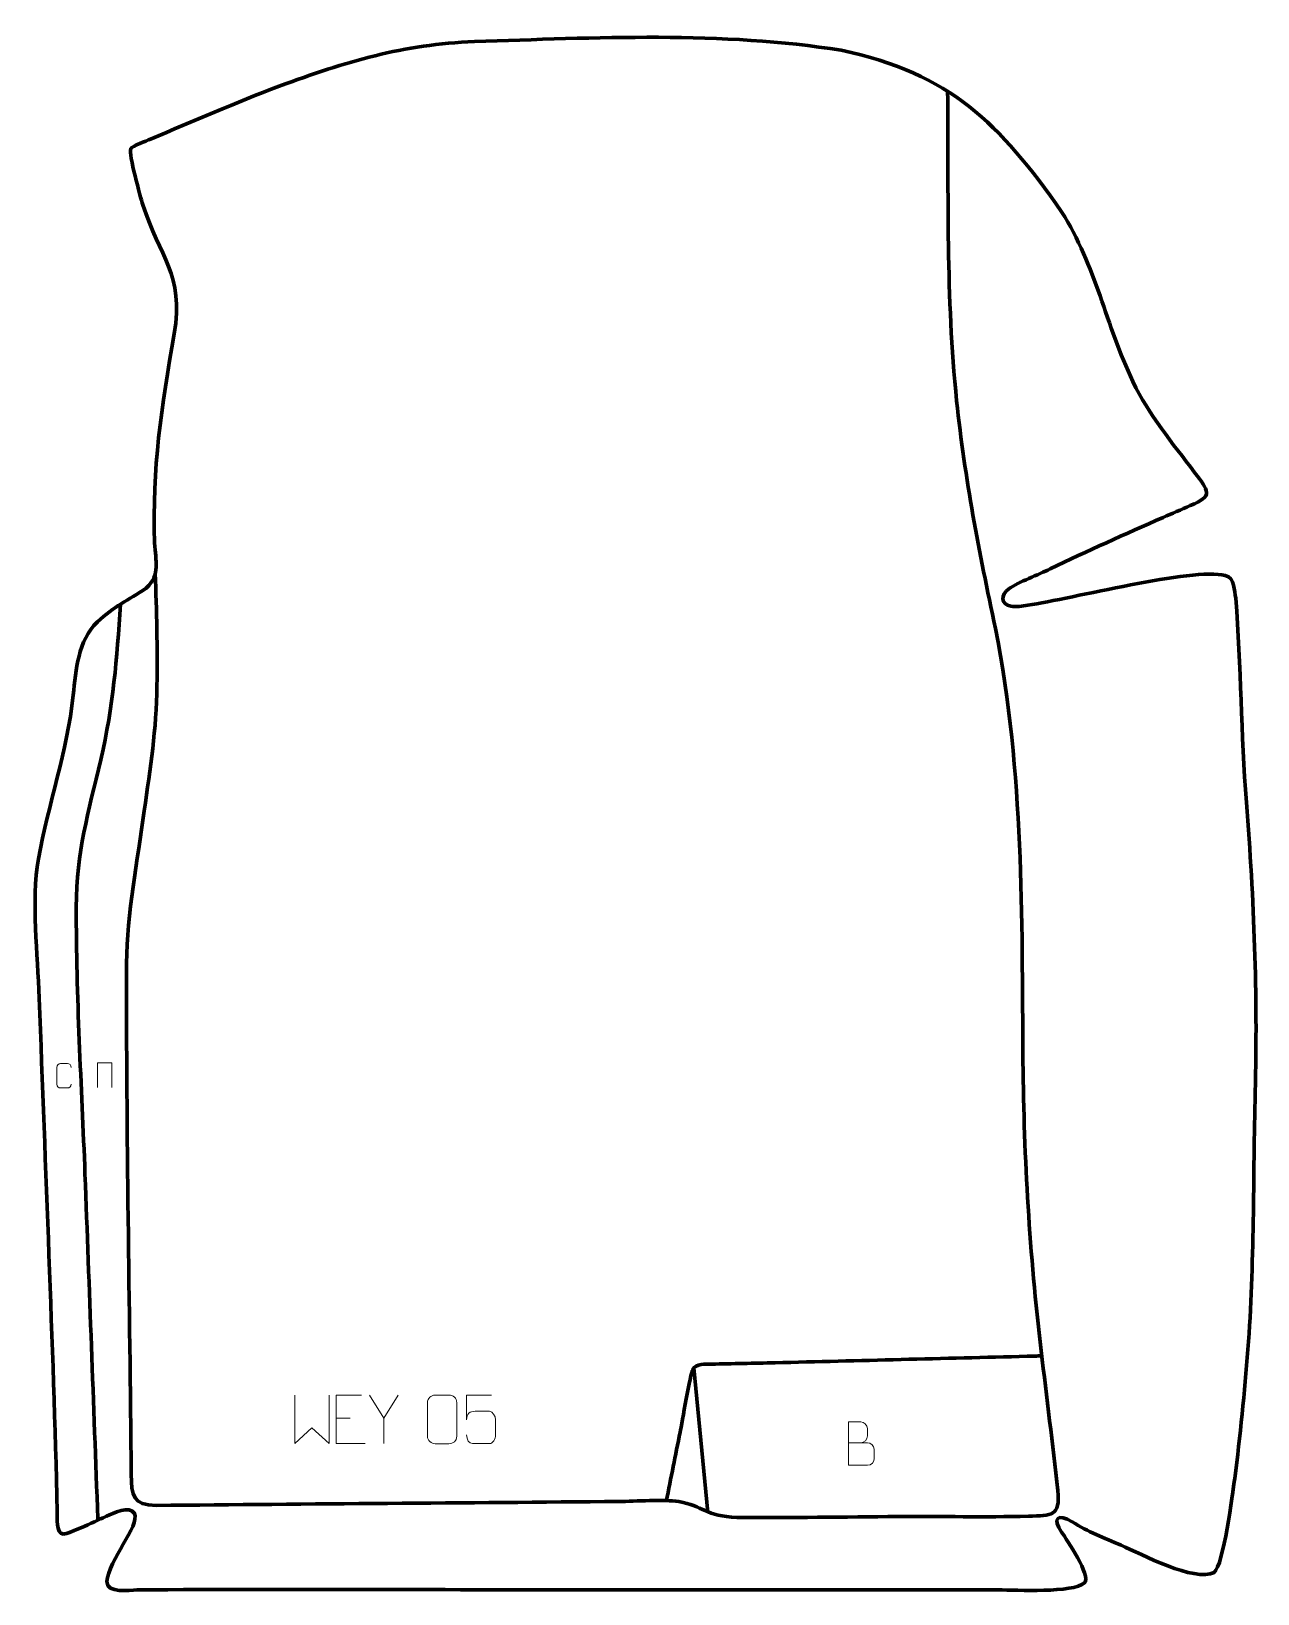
# Model space of a CAD drawing. Header units: millimetres. Extents: x 1035 to 1667, y -60 to 745.
import ezdxf

# ---------------------------------------------------------------- set-up
doc = ezdxf.new("R2010")
doc.units = ezdxf.units.MM
doc.header["$MEASUREMENT"] = 0
doc.layers.add('layer 2', color=7, linetype='Continuous')
doc.layers.add('layer 3', color=7, linetype='Continuous')

msp = doc.modelspace()

# ---------------------------------------------------------------- linework, layer by layer
at = {"layer": 'layer 2', "color": 142, "lineweight": 158}
for points, knots in [([(1507.2055, 714.04), (1507.6971, 660.0802), (1506.2916, 608.2509), (1511.8467, 554.3156), (1511.8467, 554.3156), (1516.1101, 513.9857), (1523.3698, 476.7138), (1531.8648, 437.1676), (1531.8648, 437.1676), (1546.5685, 361.5252), (1545.3785, 290.3692), (1546.013, 213.9924), (1546.013, 213.9924), (1546.4934, 163.3883), (1549.4229, 115.2496), (1555.4151, 64.9917), (1555.4151, 64.9917), (1558.2655, 41.0581), (1561.3123, 17.1349), (1563.8824, -6.8299), (1563.8824, -6.8299), (1565.3218, -20.2512), (1560.9852, -19.7385), (1548.7823, -20.123), (1548.7823, -20.123), (1526.5416, -20.7128), (1503.9215, -20.1148), (1481.5931, -20.2683), (1481.5931, -20.2683), (1453.9894, -20.4629), (1426.3045, -20.9903), (1398.7082, -20.7521), (1398.7082, -20.7521), (1382.8145, -20.2018), (1381.0616, -14.6685), (1368.7351, -12.603), (1368.7351, -12.603), (1361.0885, -11.3218), (1346.4197, -12.47), (1337.9069, -12.5409), (1337.9069, -12.5409), (1258.4656, -13.1968), (1179.0661, -13.7445), (1099.6225, -14.5799), (1099.6225, -14.5799), (1087.4577, -14.4817), (1086.8296, -9.5934), (1086.7167, 1.5629), (1086.7167, 1.5629), (1085.9332, 89.2451), (1084.1081, 177.0939), (1084.2788, 264.7597), (1084.2788, 264.7597), (1084.5819, 290.3037), (1089.9195, 317.6819), (1093.3959, 343.144), (1093.3959, 343.144), (1096.5277, 365.4347), (1099.7133, 384.957), (1099.9772, 407.6698), (1099.9772, 407.6698), (1100.1949, 427.1554), (1099.9056, 445.9713), (1099.0031, 465.438)], [0, 0, 0, 0, 0.05882353, 0.05882353, 0.05882353, 0.05882353, 0.11764706, 0.11764706, 0.11764706, 0.11764706, 0.17647059, 0.17647059, 0.17647059, 0.17647059, 0.23529412, 0.23529412, 0.23529412, 0.23529412, 0.29411765, 0.29411765, 0.29411765, 0.29411765, 0.35294118, 0.35294118, 0.35294118, 0.35294118, 0.41176471, 0.41176471, 0.41176471, 0.41176471, 0.47058824, 0.47058824, 0.47058824, 0.47058824, 0.52941176, 0.52941176, 0.52941176, 0.52941176, 0.58823529, 0.58823529, 0.58823529, 0.58823529, 0.64705882, 0.64705882, 0.64705882, 0.64705882, 0.70588235, 0.70588235, 0.70588235, 0.70588235, 0.76470588, 0.76470588, 0.76470588, 0.76470588, 0.82352941, 0.82352941, 0.82352941, 0.82352941, 0.88235294, 0.88235294, 0.88235294, 0.88235294, 1, 1, 1, 1]), ([(1081.1847, 449.6126), (1079.2593, 421.0856), (1077.5618, 397.5919), (1070.9921, 369.4897), (1070.9921, 369.4897), (1064.4841, 341.8793), (1058.6186, 322.6524), (1058.414, 293.6023), (1058.414, 293.6023), (1058.2329, 248.0072), (1061.1768, 201.6994), (1062.8914, 156.0654), (1062.8914, 156.0654), (1065.1122, 96.9525), (1067.3098, 37.8387), (1069.5161, -21.2747), (1069.5161, -21.2747), (1069.5161, -21.2747), (1069.5517, -22.2281), (1069.5517, -22.2281)], [0, 0, 0, 0, 0.16666667, 0.16666667, 0.16666667, 0.16666667, 0.33333333, 0.33333333, 0.33333333, 0.33333333, 0.5, 0.5, 0.5, 0.5, 0.66666667, 0.66666667, 0.66666667, 0.66666667, 1, 1, 1, 1]), ([(1362.3176, -12.3639), (1364.6742, -0.5071), (1367.0308, 11.3499), (1369.3873, 23.2067), (1369.3873, 23.2067), (1370.2679, 27.6425), (1374.9274, 53.5223), (1375.8941, 55.4812), (1375.8941, 55.4812), (1377.447, 58.628), (1382.5495, 58.1524), (1385.5192, 58.2246), (1385.5192, 58.2246), (1396.4314, 58.4898), (1407.3588, 58.6416), (1418.2895, 58.923), (1418.2895, 58.923), (1461.5811, 60.0377), (1504.8727, 61.151), (1548.1643, 62.2651), (1548.1643, 62.2651), (1550.711, 62.3307), (1553.2575, 62.3962), (1555.8041, 62.4618)], [0, 0, 0, 0, 0.14285714, 0.14285714, 0.14285714, 0.14285714, 0.28571429, 0.28571429, 0.28571429, 0.28571429, 0.42857143, 0.42857143, 0.42857143, 0.42857143, 0.57142857, 0.57142857, 0.57142857, 0.57142857, 0.71428571, 0.71428571, 0.71428571, 0.71428571, 1, 1, 1, 1])]:
    msp.add_open_spline(points, degree=3, knots=knots, dxfattribs=at)
at = {"layer": 'layer 2', "color": 142, "lineweight": 9}
for points, knots in [([(1055.825, 202.3836), (1055.7548, 201.2157), (1054.9117, 200.472), (1053.8321, 200.4666), (1053.8321, 200.4666), (1052.66, 200.4668), (1051.4878, 200.4668), (1050.3158, 200.4666), (1050.3158, 200.4666), (1049.3482, 200.4136), (1048.3569, 201.3609), (1048.3625, 202.3749), (1048.3625, 202.3749), (1048.3627, 205.2753), (1048.3627, 208.1756), (1048.3625, 211.0756), (1048.3625, 211.0756), (1048.3646, 212.1504), (1049.2426, 213.0146), (1050.3246, 213.0078), (1050.3246, 213.0078), (1051.4936, 213.0078), (1052.6629, 213.0078), (1053.8321, 213.0078), (1053.8321, 213.0078), (1054.8106, 213.0256), (1055.8117, 212.2759), (1055.825, 211.0506)], [0, 0, 0, 0, 0.125, 0.125, 0.125, 0.125, 0.25, 0.25, 0.25, 0.25, 0.375, 0.375, 0.375, 0.375, 0.5, 0.5, 0.5, 0.5, 0.625, 0.625, 0.625, 0.625, 0.75, 0.75, 0.75, 0.75, 1, 1, 1, 1]), ([(1069.27, 200.788), (1069.27, 200.788), (1069.27, 213.3313), (1069.27, 213.3313), (1069.27, 213.3313), (1069.27, 213.3313), (1076.6322, 213.3313), (1076.6322, 213.3313), (1076.6322, 213.3313), (1076.6322, 213.3313), (1076.6322, 200.788), (1076.6322, 200.788)], [0, 0, 0, 0, 0.25, 0.25, 0.25, 0.25, 0.5, 0.5, 0.5, 0.5, 1, 1, 1, 1]), ([(1170.9059, 42.2489), (1170.9059, 42.2489), (1170.9059, 17.2572), (1170.9059, 17.2572), (1170.9059, 17.2572), (1170.9059, 17.2572), (1179.7606, 25.3328), (1179.7606, 25.3328), (1179.7606, 25.3328), (1179.7606, 25.3328), (1188.6149, 17.2578), (1188.6149, 17.2578), (1188.6149, 17.2578), (1188.6149, 17.2578), (1188.6149, 42.2489), (1188.6149, 42.2489)], [0, 0, 0, 0, 0.2, 0.2, 0.2, 0.2, 0.4, 0.4, 0.4, 0.4, 0.6, 0.6, 0.6, 0.6, 1, 1, 1, 1]), ([(1205.2359, 42.2467), (1205.2359, 42.2467), (1192.3445, 42.2467), (1192.3445, 42.2467), (1192.3445, 42.2467), (1192.3445, 42.2467), (1192.3445, 17.2594), (1192.3445, 17.2594), (1192.3445, 17.2594), (1192.3445, 17.2594), (1207.2305, 17.2594), (1207.2305, 17.2594)], [0, 0, 0, 0, 0.25, 0.25, 0.25, 0.25, 0.5, 0.5, 0.5, 0.5, 1, 1, 1, 1]), ([(1224.1421, 42.2468), (1224.1421, 42.2468), (1216.8097, 30.3319), (1216.8097, 30.3319), (1216.8097, 30.3319), (1216.8097, 30.3319), (1216.8105, 17.2594), (1216.8105, 17.2594)], [0, 0, 0, 0, 0.33333333, 0.33333333, 0.33333333, 0.33333333, 1, 1, 1, 1]), ([(1243.2655, 42.2693), (1245.6348, 42.2693), (1248.0045, 42.2693), (1250.3743, 42.2693), (1250.3743, 42.2693), (1252.3574, 42.3049), (1254.3862, 40.8087), (1254.4133, 38.3632), (1254.4133, 38.3632), (1254.4129, 32.598), (1254.4129, 26.8324), (1254.4133, 21.0664), (1254.4133, 21.0664), (1254.271, 18.7357), (1252.5623, 17.2514), (1250.3743, 17.2405), (1250.3743, 17.2405), (1247.9986, 17.2409), (1245.623, 17.2409), (1243.2478, 17.2405), (1243.2478, 17.2405), (1241.2867, 17.1348), (1239.2776, 19.0253), (1239.289, 21.049), (1239.289, 21.049), (1239.2894, 26.8375), (1239.2894, 32.6255), (1239.289, 38.4132), (1239.289, 38.4132), (1239.2933, 40.5581), (1241.0727, 42.2829), (1243.2655, 42.2693)], [0, 0, 0, 0, 0.11111111, 0.11111111, 0.11111111, 0.11111111, 0.22222222, 0.22222222, 0.22222222, 0.22222222, 0.33333333, 0.33333333, 0.33333333, 0.33333333, 0.44444444, 0.44444444, 0.44444444, 0.44444444, 0.55555556, 0.55555556, 0.55555556, 0.55555556, 0.66666667, 0.66666667, 0.66666667, 0.66666667, 0.77777778, 0.77777778, 0.77777778, 0.77777778, 1, 1, 1, 1]), ([(1272.2795, 42.2247), (1272.2795, 42.2247), (1259.4105, 42.2247), (1259.4105, 42.2247), (1259.4105, 42.2247), (1259.4108, 37.9884), (1259.4108, 33.7518), (1259.4105, 29.5148), (1259.4105, 29.5148), (1259.4102, 32.8294), (1261.0433, 33.9027), (1263.8592, 33.9633), (1263.8592, 33.9633), (1266.3021, 33.9636), (1268.7449, 33.9636), (1271.1874, 33.9633), (1271.1874, 33.9633), (1272.8394, 33.9701), (1274.3164, 31.5864), (1274.3449, 29.5148), (1274.3449, 29.5148), (1274.3446, 26.924), (1274.3446, 24.3329), (1274.3449, 21.7418), (1274.3449, 21.7418), (1274.3911, 19.7797), (1272.8897, 17.3401), (1271.2616, 17.2815), (1271.2616, 17.2815), (1269.3024, 17.2818), (1264.4009, 17.2818), (1262.4411, 17.2815), (1262.4411, 17.2815), (1260.5932, 17.2727), (1259.4846, 19.2401), (1259.4637, 21.7947)], [0, 0, 0, 0, 0.1, 0.1, 0.1, 0.1, 0.2, 0.2, 0.2, 0.2, 0.3, 0.3, 0.3, 0.3, 0.4, 0.4, 0.4, 0.4, 0.5, 0.5, 0.5, 0.5, 0.6, 0.6, 0.6, 0.6, 0.7, 0.7, 0.7, 0.7, 0.8, 0.8, 0.8, 0.8, 1, 1, 1, 1]), ([(1456.0772, 17.7538), (1459.3406, 17.7541), (1462.6043, 17.7541), (1465.8684, 17.7538), (1465.8684, 17.7538), (1467.6402, 17.7383), (1469.3654, 16.1811), (1469.3654, 14.3428), (1469.3654, 14.3428), (1469.3651, 13.3307), (1469.3651, 10.5957), (1469.3654, 9.5832), (1469.3654, 9.5832), (1469.3813, 7.9169), (1467.9981, 6.1106), (1465.916, 6.1258), (1465.916, 6.1258), (1462.6515, 6.1261), (1459.3874, 6.1261), (1456.1237, 6.1258), (1456.1237, 6.1258), (1456.1237, 13.5863), (1456.1237, 21.0465), (1456.1237, 28.5063), (1456.1237, 28.5063), (1458.2527, 28.5063), (1460.382, 28.5063), (1462.5113, 28.5063), (1462.5113, 28.5063), (1464.0188, 28.5222), (1465.8995, 26.8086), (1465.9153, 25.0486), (1465.9153, 25.0486), (1465.915, 23.1955), (1465.915, 23.0646), (1465.9153, 21.2112), (1465.9153, 21.2112), (1465.9308, 19.3581), (1464.2676, 17.7383), (1462.4648, 17.7538)], [0, 0, 0, 0, 0.09090909, 0.09090909, 0.09090909, 0.09090909, 0.18181818, 0.18181818, 0.18181818, 0.18181818, 0.27272727, 0.27272727, 0.27272727, 0.27272727, 0.36363636, 0.36363636, 0.36363636, 0.36363636, 0.45454545, 0.45454545, 0.45454545, 0.45454545, 0.54545455, 0.54545455, 0.54545455, 0.54545455, 0.63636364, 0.63636364, 0.63636364, 0.63636364, 0.72727273, 0.72727273, 0.72727273, 0.72727273, 0.81818182, 0.81818182, 0.81818182, 0.81818182, 1, 1, 1, 1])]:
    msp.add_open_spline(points, degree=3, knots=knots, dxfattribs=at)
at = {"layer": 'layer 2', "color": 142, "lineweight": 158}
msp.add_open_spline([(1383.708, -18.1367), (1383.708, -18.1367), (1376.424, 56.279), (1376.424, 56.279)], degree=3, dxfattribs=at)
at = {"layer": 'layer 2', "color": 142, "lineweight": 9}
for points in [[(1216.8097, 30.3319), (1216.8097, 30.3319), (1209.479, 42.2468), (1209.479, 42.2468)], [(1192.3445, 30.351), (1192.3445, 30.351), (1199.5223, 30.351), (1199.5223, 30.351)]]:
    msp.add_open_spline(points, degree=3, dxfattribs=at)
at = {"layer": 'layer 3', "color": 242, "lineweight": 158}
msp.add_open_spline([(1632.1984, 500.3943), (1644.2413, 505.4981), (1641.7194, 507.7254), (1634.3486, 517.5327), (1634.3486, 517.5327), (1623.0377, 532.5611), (1610.8018, 547.2592), (1602.6372, 564.3205), (1602.6372, 564.3205), (1588.6683, 593.5111), (1583.6501, 623.5436), (1565.9102, 651.7893), (1565.9102, 651.7893), (1533.7075, 697.3993), (1508.8038, 723.0084), (1452.351, 734.9265), (1452.351, 734.9265), (1391.7337, 744.732), (1324.9079, 741.4327), (1263.5669, 739.3751), (1263.5669, 739.3751), (1226.9115, 738.1), (1197.0252, 729.0004), (1162.9457, 716.4334), (1162.9457, 716.4334), (1140.559, 707.9862), (1118.6317, 698.4819), (1096.6212, 689.1175), (1096.6212, 689.1175), (1094.6771, 688.2904), (1087.1561, 685.6127), (1086.4764, 684.1854), (1086.4764, 684.1854), (1085.2172, 681.5413), (1091.4549, 659.3781), (1092.7123, 655.3922), (1092.7123, 655.3922), (1101.2988, 628.1718), (1114.0508, 619.8279), (1108.8508, 588.8562), (1108.8508, 588.8562), (1102.212, 551.0062), (1097.4292, 519.9687), (1098.7421, 481.1935), (1098.7421, 481.1935), (1099.1436, 471.4843), (1101.9675, 465.2235), (1094.4045, 457.8172), (1094.4045, 457.8172), (1085.0264, 451.6018), (1077.8758, 448.5383), (1069.2496, 440.5224), (1069.2496, 440.5224), (1059.152, 430.5666), (1058.3106, 416.1236), (1056.8442, 402.7774), (1056.8442, 402.7774), (1053.5721, 373.2869), (1044.23, 347.2176), (1038.8747, 318.4619), (1038.8747, 318.4619), (1035.209, 296.572), (1038.4265, 269.2506), (1039.3565, 246.7851), (1039.3565, 246.7851), (1042.4617, 158.6432), (1046.4355, 70.3487), (1048.6339, -17.7931), (1048.6339, -17.7931), (1048.7095, -20.8948), (1047.7743, -28.993), (1051.8188, -29.2977), (1051.8188, -29.2977), (1054.0927, -29.4689), (1070.6821, -21.6199), (1074.0276, -20.117), (1074.0276, -20.117), (1077.2657, -18.6765), (1086.0044, -14.3964), (1088.4506, -18.6499), (1088.4506, -18.6499), (1091.1127, -25.1048), (1074.9982, -42.8371), (1074.1052, -53.8123), (1074.1052, -53.8123), (1074.1604, -60.0446), (1085.8138, -58.163), (1089.7553, -57.992), (1089.7553, -57.992), (1174.3435, -57.7061), (1258.9421, -58.0083), (1343.5316, -58.0249), (1343.5316, -58.0249), (1375.0078, -58.0307), (1406.4842, -58.0364), (1437.9605, -58.0422), (1437.9605, -58.0422), (1444.3192, -58.0434), (1450.6781, -58.0445), (1457.0369, -58.0457), (1457.0369, -58.0457), (1482.4738, -58.0504), (1507.9108, -58.0571), (1533.3477, -58.0594), (1533.3477, -58.0594), (1542.7843, -58.0602), (1571.6479, -59.7598), (1577.7401, -54.4217), (1577.7401, -54.4217), (1581.2897, -50.8017), (1568.5015, -32.142), (1565.9263, -28.3696), (1565.9263, -28.3696), (1560.9933, -21.1434), (1563.9187, -18.6032), (1571.3853, -22.9704), (1571.3853, -22.9704), (1579.5983, -28.1815), (1587.6414, -31.3148), (1596.5124, -35.0759), (1596.5124, -35.0759), (1607.0676, -39.5831), (1634.2173, -54.2695), (1644.5406, -49.025), (1644.5406, -49.025), (1649.2062, -45.4306), (1654.0082, -8.463), (1655.0716, -0.6874), (1655.0716, -0.6874), (1657.9016, 21.0286), (1660.1615, 43.889), (1661.8912, 65.7294), (1661.8912, 65.7294), (1665.1841, 109.352), (1664.5536, 154.5018), (1665.6279, 198.3417), (1665.6279, 198.3417), (1666.9351, 248.9644), (1665.0451, 297.1136), (1661.0841, 347.5578), (1661.0841, 347.5578), (1658.2986, 382.6713), (1658.4647, 417.7213), (1655.5732, 452.6614), (1655.5732, 452.6614), (1654.7445, 456.4264), (1655.2429, 463.2323), (1650.1472, 464.4646), (1650.1472, 464.4646), (1633.3172, 468.5345), (1570.8471, 452.4599), (1548.5041, 449.0667), (1548.5041, 449.0667), (1545.7035, 448.6414), (1542.4925, 448.1163), (1539.6898, 448.6352), (1539.6898, 448.6352), (1534.6149, 449.5748), (1534.3581, 454.5103), (1538.6751, 457.4782), (1538.6751, 457.4782), (1544.127, 461.2263), (1553.7923, 464.7678), (1560.0478, 467.8119), (1560.0478, 467.8119), (1578.9178, 476.9947), (1598.9002, 485.8305), (1618.1379, 494.2973), (1618.1379, 494.2973), (1622.8143, 496.3555), (1627.4994, 498.3881), (1632.1984, 500.3943)], degree=3, knots=[0, 0, 0, 0, 0.02272727, 0.02272727, 0.02272727, 0.02272727, 0.04545455, 0.04545455, 0.04545455, 0.04545455, 0.06818182, 0.06818182, 0.06818182, 0.06818182, 0.09090909, 0.09090909, 0.09090909, 0.09090909, 0.11363636, 0.11363636, 0.11363636, 0.11363636, 0.13636364, 0.13636364, 0.13636364, 0.13636364, 0.15909091, 0.15909091, 0.15909091, 0.15909091, 0.18181818, 0.18181818, 0.18181818, 0.18181818, 0.20454545, 0.20454545, 0.20454545, 0.20454545, 0.22727273, 0.22727273, 0.22727273, 0.22727273, 0.25, 0.25, 0.25, 0.25, 0.27272727, 0.27272727, 0.27272727, 0.27272727, 0.29545455, 0.29545455, 0.29545455, 0.29545455, 0.31818182, 0.31818182, 0.31818182, 0.31818182, 0.34090909, 0.34090909, 0.34090909, 0.34090909, 0.36363636, 0.36363636, 0.36363636, 0.36363636, 0.38636364, 0.38636364, 0.38636364, 0.38636364, 0.40909091, 0.40909091, 0.40909091, 0.40909091, 0.43181818, 0.43181818, 0.43181818, 0.43181818, 0.45454545, 0.45454545, 0.45454545, 0.45454545, 0.47727273, 0.47727273, 0.47727273, 0.47727273, 0.5, 0.5, 0.5, 0.5, 0.52272727, 0.52272727, 0.52272727, 0.52272727, 0.54545455, 0.54545455, 0.54545455, 0.54545455, 0.56818182, 0.56818182, 0.56818182, 0.56818182, 0.59090909, 0.59090909, 0.59090909, 0.59090909, 0.61363636, 0.61363636, 0.61363636, 0.61363636, 0.63636364, 0.63636364, 0.63636364, 0.63636364, 0.65909091, 0.65909091, 0.65909091, 0.65909091, 0.68181818, 0.68181818, 0.68181818, 0.68181818, 0.70454545, 0.70454545, 0.70454545, 0.70454545, 0.72727273, 0.72727273, 0.72727273, 0.72727273, 0.75, 0.75, 0.75, 0.75, 0.77272727, 0.77272727, 0.77272727, 0.77272727, 0.79545455, 0.79545455, 0.79545455, 0.79545455, 0.81818182, 0.81818182, 0.81818182, 0.81818182, 0.84090909, 0.84090909, 0.84090909, 0.84090909, 0.86363636, 0.86363636, 0.86363636, 0.86363636, 0.88636364, 0.88636364, 0.88636364, 0.88636364, 0.90909091, 0.90909091, 0.90909091, 0.90909091, 0.93181818, 0.93181818, 0.93181818, 0.93181818, 0.95454545, 0.95454545, 0.95454545, 0.95454545, 1, 1, 1, 1], dxfattribs=at)

doc.saveas('drawing.dxf')
